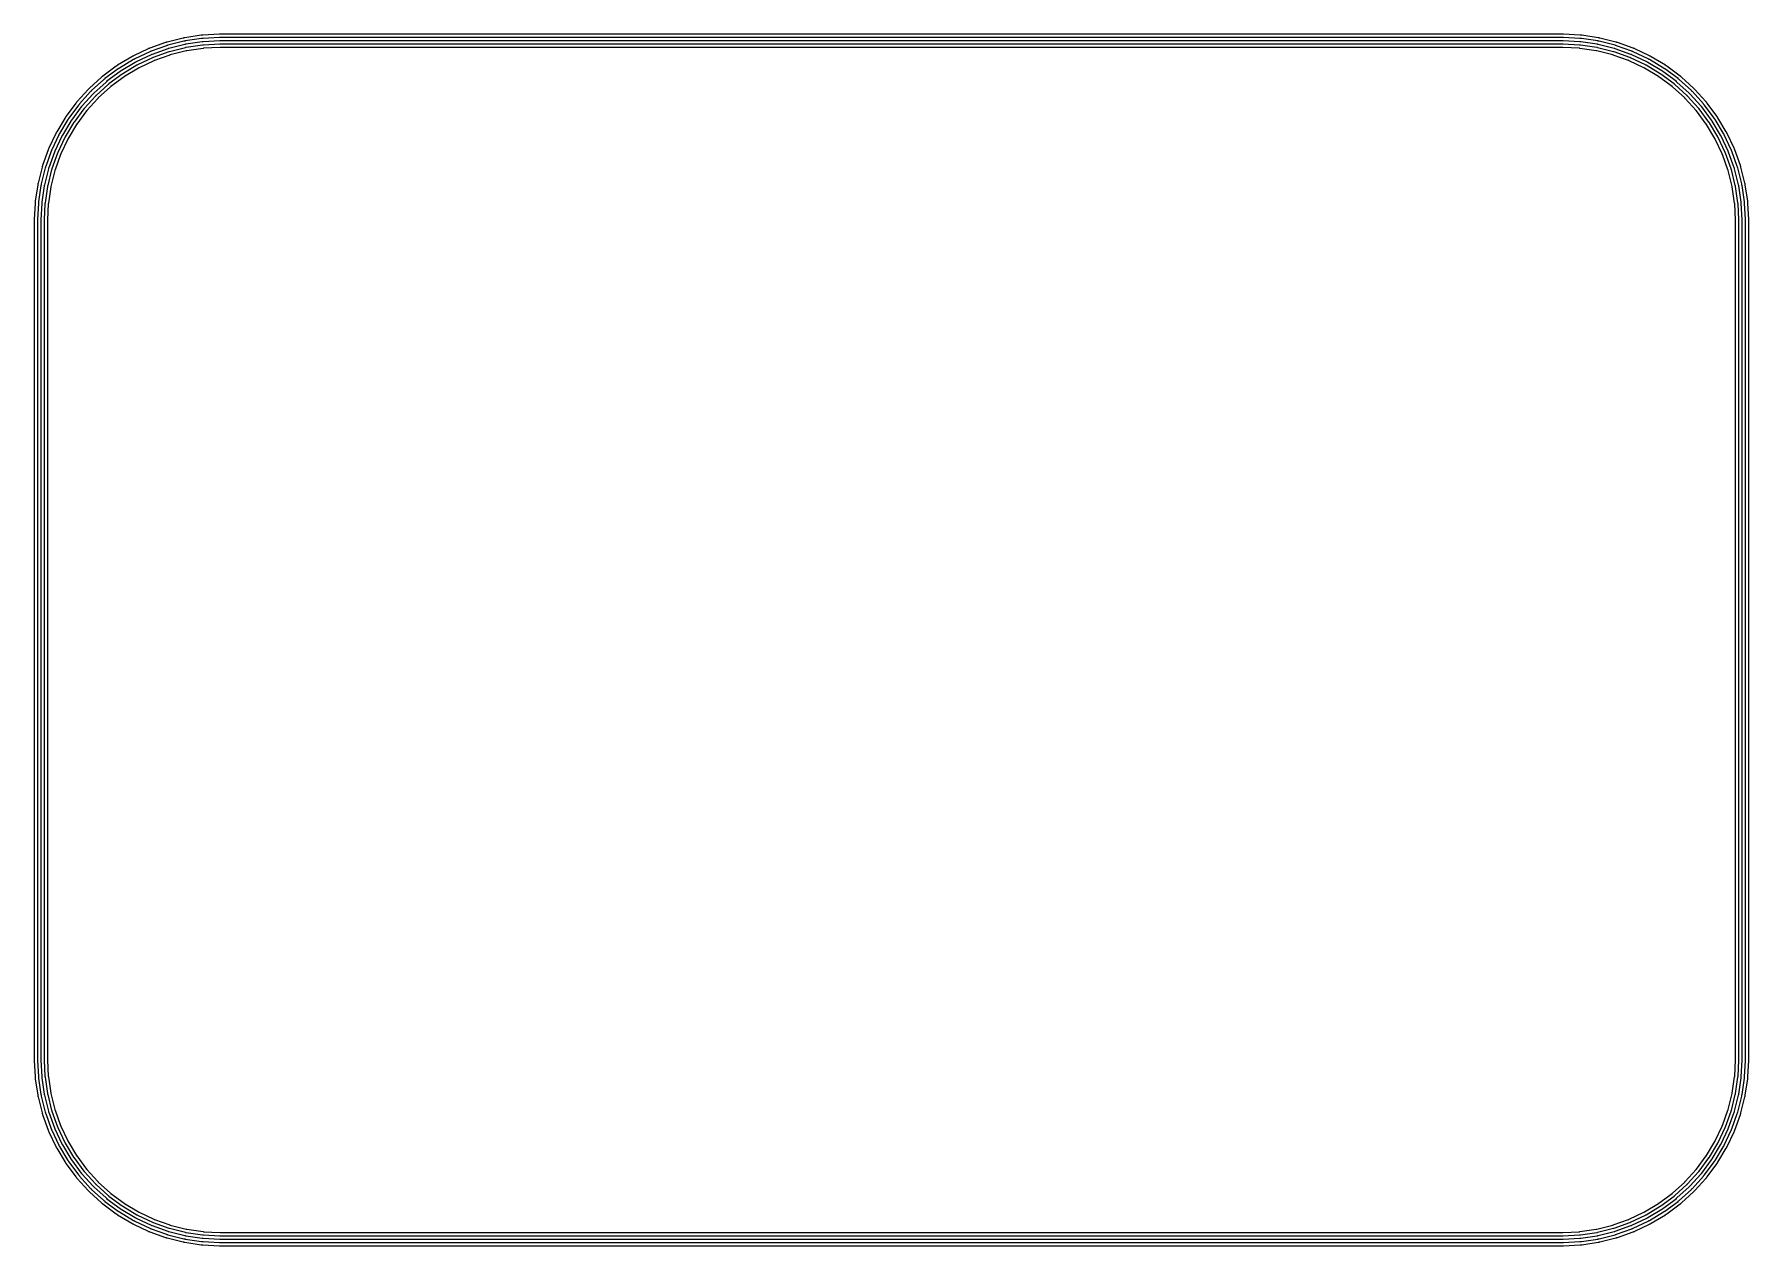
# Model space of a CAD drawing. Header units: metres. Extents: x -13 to 13, y -9 to 9.3.
import ezdxf

# ---------------------------------------------------------------- set-up
doc = ezdxf.new("R2010")
doc.units = ezdxf.units.M

msp = doc.modelspace()

# ---------------------------------------------------------------- linework, layer by layer
for points in [[(-13, -6.192), (-13, -6.192), (-13, -6.198), (-12.987, -6.447), (-12.987, -6.454), (-12.987, -6.46), (-12.986, -6.462), (-12.986, -6.468), (-12.985, -6.474), (-12.948, -6.721), (-12.947, -6.727), (-12.946, -6.733), (-12.946, -6.735), (-12.944, -6.741), (-12.943, -6.747), (-12.882, -6.989), (-12.881, -6.995), (-12.879, -7.001), (-12.878, -7.003), (-12.877, -7.009), (-12.875, -7.015), (-12.791, -7.25), (-12.788, -7.255), (-12.786, -7.261), (-12.785, -7.263), (-12.783, -7.269), (-12.78, -7.275), (-12.674, -7.5), (-12.671, -7.505), (-12.668, -7.511), (-12.667, -7.513), (-12.664, -7.518), (-12.661, -7.524), (-12.533, -7.738), (-12.53, -7.743), (-12.526, -7.748), (-12.525, -7.75), (-12.521, -7.755), (-12.518, -7.76), (-12.369, -7.96), (-12.366, -7.965), (-12.362, -7.97), (-12.36, -7.972), (-12.356, -7.976), (-12.352, -7.981), (-12.185, -8.166), (-12.181, -8.17), (-12.176, -8.175), (-12.175, -8.176), (-12.17, -8.181), (-12.166, -8.185), (-11.981, -8.352), (-11.976, -8.356), (-11.972, -8.36), (-11.97, -8.362), (-11.965, -8.366), (-11.96, -8.369), (-11.76, -8.518), (-11.755, -8.521), (-11.75, -8.525), (-11.748, -8.526), (-11.743, -8.53), (-11.738, -8.533), (-11.524, -8.661), (-11.518, -8.664), (-11.513, -8.667), (-11.511, -8.668), (-11.505, -8.671), (-11.5, -8.674), (-11.275, -8.78), (-11.269, -8.783), (-11.263, -8.785), (-11.261, -8.786), (-11.255, -8.788), (-11.25, -8.791), (-11.015, -8.875), (-11.009, -8.877), (-11.003, -8.878), (-11.001, -8.879), (-10.995, -8.881), (-10.989, -8.882), (-10.747, -8.943), (-10.741, -8.944), (-10.735, -8.946), (-10.733, -8.946), (-10.727, -8.947), (-10.721, -8.948), (-10.474, -8.985), (-10.468, -8.986), (-10.462, -8.986), (-10.46, -8.987), (-10.454, -8.987), (-10.447, -8.987), (-10.198, -9), (-10.192, -9), (-10.191, -9), (-10.185, -9), (10.135, -9), (10.141, -9), (10.142, -9), (10.149, -9), (10.397, -8.987), (10.404, -8.987), (10.41, -8.987), (10.412, -8.986), (10.418, -8.986), (10.424, -8.985), (10.671, -8.948), (10.677, -8.947), (10.683, -8.946), (10.685, -8.946), (10.691, -8.944), (10.697, -8.943), (10.939, -8.882), (10.945, -8.881), (10.951, -8.879), (10.953, -8.878), (10.959, -8.877), (10.965, -8.875), (11.2, -8.791), (11.205, -8.788), (11.211, -8.786), (11.213, -8.785), (11.219, -8.783), (11.225, -8.78), (11.45, -8.674), (11.455, -8.671), (11.461, -8.668), (11.463, -8.667), (11.468, -8.664), (11.474, -8.661), (11.688, -8.533), (11.693, -8.53), (11.698, -8.526), (11.7, -8.525), (11.705, -8.521), (11.71, -8.518), (11.91, -8.369), (11.915, -8.366), (11.92, -8.362), (11.922, -8.36), (11.926, -8.356), (11.931, -8.352), (12.116, -8.185), (12.12, -8.181), (12.125, -8.176), (12.126, -8.175), (12.131, -8.17), (12.135, -8.166), (12.302, -7.981), (12.306, -7.976), (12.31, -7.972), (12.312, -7.97), (12.316, -7.965), (12.319, -7.96), (12.468, -7.76), (12.471, -7.755), (12.475, -7.75), (12.476, -7.748), (12.48, -7.743), (12.483, -7.738), (12.611, -7.524), (12.614, -7.518), (12.617, -7.513), (12.618, -7.511), (12.621, -7.505), (12.624, -7.5), (12.73, -7.275), (12.733, -7.269), (12.735, -7.263), (12.736, -7.261), (12.738, -7.255), (12.741, -7.25), (12.825, -7.015), (12.827, -7.009), (12.828, -7.003), (12.829, -7.001), (12.831, -6.995), (12.832, -6.989), (12.893, -6.747), (12.894, -6.741), (12.896, -6.735), (12.896, -6.733), (12.897, -6.727), (12.898, -6.721), (12.935, -6.474), (12.936, -6.468), (12.936, -6.462), (12.937, -6.46), (12.937, -6.454), (12.937, -6.447), (12.95, -6.198), (12.95, -6.192), (12.95, -6.191), (12.95, -6.185), (12.95, 6.515), (12.95, 6.521), (12.95, 6.522), (12.95, 6.529), (12.937, 6.777), (12.937, 6.784), (12.937, 6.79), (12.936, 6.792), (12.936, 6.798), (12.935, 6.804), (12.898, 7.051), (12.897, 7.057), (12.896, 7.063), (12.896, 7.065), (12.894, 7.071), (12.893, 7.077), (12.832, 7.319), (12.831, 7.325), (12.829, 7.331), (12.828, 7.333), (12.827, 7.339), (12.825, 7.345), (12.741, 7.58), (12.738, 7.585), (12.736, 7.591), (12.735, 7.593), (12.733, 7.599), (12.73, 7.605), (12.624, 7.83), (12.621, 7.835), (12.618, 7.841), (12.617, 7.843), (12.614, 7.848), (12.611, 7.854), (12.483, 8.068), (12.48, 8.073), (12.476, 8.078), (12.475, 8.08), (12.471, 8.085), (12.468, 8.09), (12.319, 8.29), (12.316, 8.295), (12.312, 8.3), (12.31, 8.302), (12.306, 8.306), (12.302, 8.311), (12.135, 8.496), (12.131, 8.5), (12.126, 8.505), (12.125, 8.506), (12.12, 8.511), (12.116, 8.515), (11.931, 8.682), (11.926, 8.686), (11.922, 8.69), (11.92, 8.692), (11.915, 8.696), (11.91, 8.699), (11.71, 8.848), (11.705, 8.851), (11.7, 8.855), (11.698, 8.856), (11.693, 8.86), (11.688, 8.863), (11.474, 8.991), (11.468, 8.994), (11.463, 8.997), (11.461, 8.998), (11.455, 9.001), (11.45, 9.004), (11.225, 9.11), (11.219, 9.113), (11.213, 9.115), (11.211, 9.116), (11.205, 9.118), (11.2, 9.121), (10.965, 9.205), (10.959, 9.207), (10.953, 9.208), (10.951, 9.209), (10.945, 9.211), (10.939, 9.212), (10.697, 9.273), (10.691, 9.274), (10.685, 9.276), (10.683, 9.276), (10.677, 9.277), (10.671, 9.278), (10.424, 9.315), (10.418, 9.316), (10.412, 9.316), (10.41, 9.317), (10.404, 9.317), (10.397, 9.317), (10.149, 9.33), (10.142, 9.33), (10.141, 9.33), (10.135, 9.33), (-10.185, 9.33), (-10.191, 9.33), (-10.192, 9.33), (-10.198, 9.33), (-10.447, 9.317), (-10.454, 9.317), (-10.46, 9.317), (-10.462, 9.316), (-10.468, 9.316), (-10.474, 9.315), (-10.721, 9.278), (-10.727, 9.277), (-10.733, 9.276), (-10.735, 9.276), (-10.741, 9.274), (-10.747, 9.273), (-10.989, 9.212), (-10.995, 9.211), (-11.001, 9.209), (-11.003, 9.208), (-11.009, 9.207), (-11.015, 9.205), (-11.25, 9.121), (-11.255, 9.118), (-11.261, 9.116), (-11.263, 9.115), (-11.269, 9.113), (-11.275, 9.11), (-11.5, 9.004), (-11.505, 9.001), (-11.511, 8.998), (-11.513, 8.997), (-11.518, 8.994), (-11.524, 8.991), (-11.738, 8.863), (-11.743, 8.86), (-11.748, 8.856), (-11.75, 8.855), (-11.755, 8.851), (-11.76, 8.848), (-11.96, 8.699), (-11.965, 8.696), (-11.97, 8.692), (-11.972, 8.69), (-11.976, 8.686), (-11.981, 8.682), (-12.166, 8.515), (-12.17, 8.511), (-12.175, 8.506), (-12.176, 8.505), (-12.181, 8.5), (-12.185, 8.496), (-12.352, 8.311), (-12.356, 8.306), (-12.36, 8.302), (-12.362, 8.3), (-12.366, 8.295), (-12.369, 8.29), (-12.518, 8.09), (-12.521, 8.085), (-12.525, 8.08), (-12.526, 8.078), (-12.53, 8.073), (-12.533, 8.068), (-12.661, 7.854), (-12.664, 7.848), (-12.667, 7.843), (-12.668, 7.841), (-12.671, 7.835), (-12.674, 7.83), (-12.78, 7.605), (-12.783, 7.599), (-12.785, 7.593), (-12.786, 7.591), (-12.788, 7.585), (-12.791, 7.58), (-12.875, 7.345), (-12.877, 7.339), (-12.878, 7.333), (-12.879, 7.331), (-12.881, 7.325), (-12.882, 7.319), (-12.943, 7.077), (-12.944, 7.071), (-12.946, 7.065), (-12.946, 7.063), (-12.947, 7.057), (-12.948, 7.051), (-12.985, 6.804), (-12.986, 6.798), (-12.986, 6.792), (-12.987, 6.79), (-12.987, 6.784), (-12.987, 6.777), (-13, 6.529), (-13, 6.522), (-13, 6.521), (-13, 6.515), (-13, -6.185), (-13, -6.191), (-13, -6.192)], [(-12.95, -6.191), (-12.95, -6.191), (-12.95, -6.196), (-12.937, -6.445), (-12.937, -6.45), (-12.937, -6.455), (-12.937, -6.457), (-12.936, -6.462), (-12.935, -6.467), (-12.899, -6.714), (-12.898, -6.718), (-12.897, -6.723), (-12.897, -6.726), (-12.896, -6.73), (-12.894, -6.735), (-12.834, -6.977), (-12.833, -6.982), (-12.831, -6.986), (-12.831, -6.989), (-12.829, -6.993), (-12.827, -6.998), (-12.744, -7.233), (-12.742, -7.237), (-12.74, -7.242), (-12.739, -7.244), (-12.737, -7.249), (-12.735, -7.253), (-12.628, -7.479), (-12.626, -7.483), (-12.624, -7.487), (-12.623, -7.489), (-12.621, -7.494), (-12.618, -7.498), (-12.49, -7.712), (-12.487, -7.716), (-12.485, -7.72), (-12.483, -7.722), (-12.481, -7.726), (-12.478, -7.73), (-12.329, -7.93), (-12.326, -7.934), (-12.323, -7.938), (-12.322, -7.94), (-12.318, -7.944), (-12.315, -7.947), (-12.148, -8.132), (-12.144, -8.136), (-12.141, -8.139), (-12.139, -8.141), (-12.136, -8.144), (-12.132, -8.148), (-11.947, -8.315), (-11.944, -8.318), (-11.94, -8.322), (-11.938, -8.323), (-11.934, -8.326), (-11.93, -8.329), (-11.73, -8.478), (-11.726, -8.481), (-11.722, -8.483), (-11.72, -8.485), (-11.716, -8.487), (-11.712, -8.49), (-11.498, -8.618), (-11.494, -8.621), (-11.489, -8.623), (-11.487, -8.624), (-11.483, -8.626), (-11.479, -8.628), (-11.253, -8.735), (-11.249, -8.737), (-11.244, -8.739), (-11.242, -8.74), (-11.237, -8.742), (-11.233, -8.744), (-10.998, -8.827), (-10.993, -8.829), (-10.989, -8.831), (-10.986, -8.831), (-10.982, -8.833), (-10.977, -8.834), (-10.735, -8.894), (-10.73, -8.896), (-10.726, -8.897), (-10.723, -8.897), (-10.718, -8.898), (-10.714, -8.899), (-10.467, -8.935), (-10.462, -8.936), (-10.457, -8.937), (-10.455, -8.937), (-10.45, -8.937), (-10.445, -8.937), (-10.196, -8.95), (-10.191, -8.95), (-10.19, -8.95), (-10.185, -8.95), (10.135, -8.95), (10.14, -8.95), (10.141, -8.95), (10.146, -8.95), (10.395, -8.937), (10.4, -8.937), (10.405, -8.937), (10.407, -8.937), (10.412, -8.936), (10.417, -8.935), (10.664, -8.899), (10.668, -8.898), (10.673, -8.897), (10.676, -8.897), (10.68, -8.896), (10.685, -8.894), (10.927, -8.834), (10.932, -8.833), (10.936, -8.831), (10.939, -8.831), (10.943, -8.829), (10.948, -8.827), (11.183, -8.744), (11.187, -8.742), (11.192, -8.74), (11.194, -8.739), (11.199, -8.737), (11.203, -8.735), (11.429, -8.628), (11.433, -8.626), (11.437, -8.624), (11.439, -8.623), (11.444, -8.621), (11.448, -8.618), (11.662, -8.49), (11.666, -8.487), (11.67, -8.485), (11.672, -8.483), (11.676, -8.481), (11.68, -8.478), (11.88, -8.329), (11.884, -8.326), (11.888, -8.323), (11.89, -8.322), (11.894, -8.318), (11.897, -8.315), (12.082, -8.148), (12.086, -8.144), (12.089, -8.141), (12.091, -8.139), (12.094, -8.136), (12.098, -8.132), (12.265, -7.947), (12.268, -7.944), (12.272, -7.94), (12.273, -7.938), (12.276, -7.934), (12.279, -7.93), (12.428, -7.73), (12.431, -7.726), (12.433, -7.722), (12.435, -7.72), (12.437, -7.716), (12.44, -7.712), (12.568, -7.498), (12.571, -7.494), (12.573, -7.489), (12.574, -7.487), (12.576, -7.483), (12.579, -7.479), (12.685, -7.253), (12.687, -7.249), (12.689, -7.244), (12.69, -7.242), (12.692, -7.237), (12.694, -7.233), (12.777, -6.998), (12.779, -6.993), (12.781, -6.989), (12.781, -6.986), (12.783, -6.982), (12.784, -6.977), (12.844, -6.735), (12.846, -6.73), (12.847, -6.726), (12.847, -6.723), (12.848, -6.718), (12.849, -6.714), (12.885, -6.467), (12.886, -6.462), (12.887, -6.457), (12.887, -6.455), (12.887, -6.45), (12.888, -6.445), (12.9, -6.196), (12.9, -6.191), (12.9, -6.19), (12.9, -6.185), (12.9, 6.515), (12.9, 6.52), (12.9, 6.521), (12.9, 6.526), (12.888, 6.775), (12.887, 6.78), (12.887, 6.785), (12.887, 6.787), (12.886, 6.792), (12.885, 6.797), (12.849, 7.044), (12.848, 7.048), (12.847, 7.053), (12.847, 7.056), (12.846, 7.06), (12.844, 7.065), (12.784, 7.307), (12.783, 7.312), (12.781, 7.316), (12.781, 7.319), (12.779, 7.323), (12.777, 7.328), (12.694, 7.563), (12.692, 7.567), (12.69, 7.572), (12.689, 7.574), (12.687, 7.579), (12.685, 7.583), (12.579, 7.809), (12.576, 7.813), (12.574, 7.817), (12.573, 7.819), (12.571, 7.824), (12.568, 7.828), (12.44, 8.042), (12.437, 8.046), (12.435, 8.05), (12.433, 8.052), (12.431, 8.056), (12.428, 8.06), (12.279, 8.26), (12.276, 8.264), (12.273, 8.268), (12.272, 8.27), (12.268, 8.274), (12.265, 8.277), (12.098, 8.462), (12.094, 8.466), (12.091, 8.469), (12.089, 8.471), (12.086, 8.474), (12.082, 8.478), (11.897, 8.645), (11.894, 8.648), (11.89, 8.652), (11.888, 8.653), (11.884, 8.656), (11.88, 8.659), (11.68, 8.808), (11.676, 8.811), (11.672, 8.813), (11.67, 8.815), (11.666, 8.817), (11.662, 8.82), (11.448, 8.948), (11.444, 8.951), (11.439, 8.953), (11.437, 8.954), (11.433, 8.956), (11.429, 8.959), (11.203, 9.065), (11.199, 9.067), (11.194, 9.069), (11.192, 9.07), (11.187, 9.072), (11.183, 9.074), (10.948, 9.157), (10.943, 9.159), (10.939, 9.161), (10.936, 9.161), (10.932, 9.163), (10.927, 9.164), (10.685, 9.224), (10.68, 9.226), (10.676, 9.227), (10.673, 9.227), (10.668, 9.228), (10.664, 9.229), (10.417, 9.265), (10.412, 9.266), (10.407, 9.267), (10.405, 9.267), (10.4, 9.267), (10.395, 9.268), (10.146, 9.28), (10.141, 9.28), (10.14, 9.28), (10.135, 9.28), (-10.185, 9.28), (-10.19, 9.28), (-10.191, 9.28), (-10.196, 9.28), (-10.445, 9.268), (-10.45, 9.267), (-10.455, 9.267), (-10.457, 9.267), (-10.462, 9.266), (-10.467, 9.265), (-10.714, 9.229), (-10.718, 9.228), (-10.723, 9.227), (-10.726, 9.227), (-10.73, 9.226), (-10.735, 9.224), (-10.977, 9.164), (-10.982, 9.163), (-10.986, 9.161), (-10.989, 9.161), (-10.993, 9.159), (-10.998, 9.157), (-11.233, 9.074), (-11.237, 9.072), (-11.242, 9.07), (-11.244, 9.069), (-11.249, 9.067), (-11.253, 9.065), (-11.479, 8.959), (-11.483, 8.956), (-11.487, 8.954), (-11.489, 8.953), (-11.494, 8.951), (-11.498, 8.948), (-11.712, 8.82), (-11.716, 8.817), (-11.72, 8.815), (-11.722, 8.813), (-11.726, 8.811), (-11.73, 8.808), (-11.93, 8.659), (-11.934, 8.656), (-11.938, 8.653), (-11.94, 8.652), (-11.944, 8.648), (-11.947, 8.645), (-12.132, 8.478), (-12.136, 8.474), (-12.139, 8.471), (-12.141, 8.469), (-12.144, 8.466), (-12.148, 8.462), (-12.315, 8.277), (-12.318, 8.274), (-12.322, 8.27), (-12.323, 8.268), (-12.326, 8.264), (-12.329, 8.26), (-12.478, 8.06), (-12.481, 8.056), (-12.483, 8.052), (-12.485, 8.05), (-12.487, 8.046), (-12.49, 8.042), (-12.618, 7.828), (-12.621, 7.824), (-12.623, 7.819), (-12.624, 7.817), (-12.626, 7.813), (-12.628, 7.809), (-12.735, 7.583), (-12.737, 7.579), (-12.739, 7.574), (-12.74, 7.572), (-12.742, 7.567), (-12.744, 7.563), (-12.827, 7.328), (-12.829, 7.323), (-12.831, 7.319), (-12.831, 7.316), (-12.833, 7.312), (-12.834, 7.307), (-12.894, 7.065), (-12.896, 7.06), (-12.897, 7.056), (-12.897, 7.053), (-12.898, 7.048), (-12.899, 7.044), (-12.935, 6.797), (-12.936, 6.792), (-12.937, 6.787), (-12.937, 6.785), (-12.937, 6.78), (-12.937, 6.775), (-12.95, 6.526), (-12.95, 6.521), (-12.95, 6.52), (-12.95, 6.515), (-12.95, -6.185), (-12.95, -6.19), (-12.95, -6.191)], [(-12.9, -6.189), (-12.9, -6.19), (-12.9, -6.194), (-12.888, -6.443), (-12.887, -6.446), (-12.887, -6.45), (-12.887, -6.452), (-12.886, -6.456), (-12.886, -6.46), (-12.849, -6.706), (-12.849, -6.71), (-12.848, -6.713), (-12.848, -6.716), (-12.847, -6.719), (-12.846, -6.723), (-12.785, -6.965), (-12.784, -6.968), (-12.783, -6.972), (-12.783, -6.974), (-12.782, -6.978), (-12.78, -6.981), (-12.696, -7.216), (-12.695, -7.219), (-12.694, -7.223), (-12.693, -7.225), (-12.691, -7.228), (-12.69, -7.232), (-12.583, -7.457), (-12.582, -7.46), (-12.58, -7.464), (-12.579, -7.466), (-12.577, -7.469), (-12.575, -7.472), (-12.447, -7.686), (-12.445, -7.689), (-12.443, -7.692), (-12.442, -7.694), (-12.44, -7.697), (-12.437, -7.7), (-12.289, -7.901), (-12.287, -7.904), (-12.284, -7.906), (-12.283, -7.908), (-12.281, -7.911), (-12.278, -7.914), (-12.111, -8.099), (-12.108, -8.101), (-12.106, -8.104), (-12.104, -8.106), (-12.101, -8.108), (-12.099, -8.111), (-11.914, -8.278), (-11.911, -8.281), (-11.908, -8.283), (-11.906, -8.284), (-11.904, -8.287), (-11.901, -8.289), (-11.7, -8.437), (-11.697, -8.44), (-11.694, -8.442), (-11.692, -8.443), (-11.689, -8.445), (-11.686, -8.447), (-11.472, -8.575), (-11.469, -8.577), (-11.466, -8.579), (-11.464, -8.58), (-11.46, -8.582), (-11.457, -8.583), (-11.232, -8.69), (-11.228, -8.691), (-11.225, -8.693), (-11.223, -8.694), (-11.219, -8.695), (-11.216, -8.696), (-10.981, -8.78), (-10.978, -8.782), (-10.974, -8.783), (-10.972, -8.783), (-10.968, -8.784), (-10.965, -8.785), (-10.723, -8.846), (-10.719, -8.847), (-10.716, -8.848), (-10.713, -8.848), (-10.71, -8.849), (-10.706, -8.849), (-10.46, -8.886), (-10.456, -8.886), (-10.452, -8.887), (-10.45, -8.887), (-10.446, -8.887), (-10.443, -8.888), (-10.194, -8.9), (-10.19, -8.9), (-10.189, -8.9), (-10.185, -8.9), (10.135, -8.9), (10.139, -8.9), (10.14, -8.9), (10.144, -8.9), (10.393, -8.888), (10.396, -8.887), (10.4, -8.887), (10.402, -8.887), (10.406, -8.886), (10.41, -8.886), (10.656, -8.849), (10.66, -8.849), (10.663, -8.848), (10.666, -8.848), (10.669, -8.847), (10.673, -8.846), (10.915, -8.785), (10.918, -8.784), (10.922, -8.783), (10.924, -8.783), (10.928, -8.782), (10.931, -8.78), (11.166, -8.696), (11.169, -8.695), (11.173, -8.694), (11.175, -8.693), (11.179, -8.691), (11.182, -8.69), (11.407, -8.583), (11.41, -8.582), (11.414, -8.58), (11.416, -8.579), (11.419, -8.577), (11.422, -8.575), (11.636, -8.447), (11.639, -8.445), (11.642, -8.443), (11.644, -8.442), (11.647, -8.44), (11.65, -8.437), (11.851, -8.289), (11.854, -8.287), (11.856, -8.284), (11.858, -8.283), (11.861, -8.281), (11.864, -8.278), (12.049, -8.111), (12.051, -8.108), (12.054, -8.106), (12.056, -8.104), (12.058, -8.101), (12.061, -8.099), (12.228, -7.914), (12.231, -7.911), (12.233, -7.908), (12.235, -7.906), (12.237, -7.904), (12.239, -7.901), (12.388, -7.7), (12.39, -7.697), (12.392, -7.694), (12.393, -7.692), (12.395, -7.689), (12.397, -7.686), (12.525, -7.472), (12.527, -7.469), (12.529, -7.466), (12.53, -7.464), (12.532, -7.46), (12.533, -7.457), (12.64, -7.232), (12.641, -7.228), (12.643, -7.225), (12.644, -7.223), (12.645, -7.219), (12.646, -7.216), (12.73, -6.981), (12.732, -6.978), (12.733, -6.974), (12.733, -6.972), (12.734, -6.968), (12.735, -6.965), (12.796, -6.723), (12.797, -6.719), (12.798, -6.716), (12.798, -6.713), (12.799, -6.71), (12.799, -6.706), (12.836, -6.46), (12.836, -6.456), (12.837, -6.452), (12.837, -6.45), (12.837, -6.446), (12.838, -6.443), (12.85, -6.194), (12.85, -6.19), (12.85, -6.189), (12.85, -6.185), (12.85, 6.515), (12.85, 6.519), (12.85, 6.52), (12.85, 6.524), (12.838, 6.773), (12.837, 6.776), (12.837, 6.78), (12.837, 6.782), (12.836, 6.786), (12.836, 6.79), (12.799, 7.036), (12.799, 7.04), (12.798, 7.043), (12.798, 7.046), (12.797, 7.049), (12.796, 7.053), (12.735, 7.295), (12.734, 7.298), (12.733, 7.302), (12.733, 7.304), (12.732, 7.308), (12.73, 7.311), (12.646, 7.546), (12.645, 7.549), (12.644, 7.553), (12.643, 7.555), (12.641, 7.559), (12.64, 7.562), (12.533, 7.787), (12.532, 7.79), (12.53, 7.794), (12.529, 7.796), (12.527, 7.799), (12.525, 7.802), (12.397, 8.016), (12.395, 8.019), (12.393, 8.022), (12.392, 8.024), (12.39, 8.027), (12.388, 8.03), (12.239, 8.231), (12.237, 8.234), (12.235, 8.236), (12.233, 8.238), (12.231, 8.241), (12.228, 8.244), (12.061, 8.429), (12.058, 8.431), (12.056, 8.434), (12.054, 8.436), (12.051, 8.438), (12.049, 8.441), (11.864, 8.608), (11.861, 8.611), (11.858, 8.613), (11.856, 8.615), (11.854, 8.617), (11.851, 8.619), (11.65, 8.768), (11.647, 8.77), (11.644, 8.772), (11.642, 8.773), (11.639, 8.775), (11.636, 8.777), (11.422, 8.905), (11.419, 8.907), (11.416, 8.909), (11.414, 8.91), (11.41, 8.912), (11.407, 8.913), (11.182, 9.02), (11.179, 9.021), (11.175, 9.023), (11.173, 9.024), (11.169, 9.025), (11.166, 9.026), (10.931, 9.11), (10.928, 9.112), (10.924, 9.113), (10.922, 9.113), (10.918, 9.114), (10.915, 9.115), (10.673, 9.176), (10.669, 9.177), (10.666, 9.178), (10.663, 9.178), (10.66, 9.179), (10.656, 9.179), (10.41, 9.216), (10.406, 9.216), (10.402, 9.217), (10.4, 9.217), (10.396, 9.217), (10.393, 9.218), (10.144, 9.23), (10.14, 9.23), (10.139, 9.23), (10.135, 9.23), (-10.185, 9.23), (-10.189, 9.23), (-10.19, 9.23), (-10.194, 9.23), (-10.443, 9.218), (-10.446, 9.217), (-10.45, 9.217), (-10.452, 9.217), (-10.456, 9.216), (-10.46, 9.216), (-10.706, 9.179), (-10.71, 9.179), (-10.713, 9.178), (-10.716, 9.178), (-10.719, 9.177), (-10.723, 9.176), (-10.965, 9.115), (-10.968, 9.114), (-10.972, 9.113), (-10.974, 9.113), (-10.978, 9.112), (-10.981, 9.11), (-11.216, 9.026), (-11.219, 9.025), (-11.223, 9.024), (-11.225, 9.023), (-11.228, 9.021), (-11.232, 9.02), (-11.457, 8.913), (-11.46, 8.912), (-11.464, 8.91), (-11.466, 8.909), (-11.469, 8.907), (-11.472, 8.905), (-11.686, 8.777), (-11.689, 8.775), (-11.692, 8.773), (-11.694, 8.772), (-11.697, 8.77), (-11.7, 8.768), (-11.901, 8.619), (-11.904, 8.617), (-11.906, 8.615), (-11.908, 8.613), (-11.911, 8.611), (-11.914, 8.608), (-12.099, 8.441), (-12.101, 8.438), (-12.104, 8.436), (-12.106, 8.434), (-12.108, 8.431), (-12.111, 8.429), (-12.278, 8.244), (-12.281, 8.241), (-12.283, 8.238), (-12.284, 8.236), (-12.287, 8.234), (-12.289, 8.231), (-12.437, 8.03), (-12.44, 8.027), (-12.442, 8.024), (-12.443, 8.022), (-12.445, 8.019), (-12.447, 8.016), (-12.575, 7.802), (-12.577, 7.799), (-12.579, 7.796), (-12.58, 7.794), (-12.582, 7.79), (-12.583, 7.787), (-12.69, 7.562), (-12.691, 7.559), (-12.693, 7.555), (-12.694, 7.553), (-12.695, 7.549), (-12.696, 7.546), (-12.78, 7.311), (-12.782, 7.308), (-12.783, 7.304), (-12.783, 7.302), (-12.784, 7.298), (-12.785, 7.295), (-12.846, 7.053), (-12.847, 7.049), (-12.848, 7.046), (-12.848, 7.043), (-12.849, 7.04), (-12.849, 7.036), (-12.886, 6.79), (-12.886, 6.786), (-12.887, 6.782), (-12.887, 6.78), (-12.887, 6.776), (-12.888, 6.773), (-12.9, 6.524), (-12.9, 6.52), (-12.9, 6.519), (-12.9, 6.515), (-12.9, -6.185), (-12.9, -6.189), (-12.9, -6.189)], [(-12.85, -6.188), (-12.85, -6.189), (-12.85, -6.191), (-12.838, -6.44), (-12.837, -6.443), (-12.837, -6.445), (-12.837, -6.447), (-12.837, -6.45), (-12.836, -6.452), (-12.8, -6.699), (-12.799, -6.701), (-12.799, -6.704), (-12.799, -6.706), (-12.798, -6.709), (-12.797, -6.711), (-12.737, -6.953), (-12.736, -6.955), (-12.736, -6.957), (-12.735, -6.96), (-12.734, -6.962), (-12.733, -6.964), (-12.649, -7.199), (-12.648, -7.201), (-12.648, -7.204), (-12.647, -7.206), (-12.646, -7.208), (-12.645, -7.21), (-12.538, -7.436), (-12.537, -7.438), (-12.536, -7.44), (-12.535, -7.442), (-12.534, -7.444), (-12.532, -7.447), (-12.404, -7.66), (-12.403, -7.662), (-12.402, -7.665), (-12.4, -7.667), (-12.399, -7.669), (-12.397, -7.671), (-12.249, -7.871), (-12.247, -7.873), (-12.246, -7.875), (-12.244, -7.877), (-12.243, -7.878), (-12.241, -7.88), (-12.074, -8.065), (-12.072, -8.067), (-12.07, -8.069), (-12.069, -8.07), (-12.067, -8.072), (-12.065, -8.074), (-11.88, -8.241), (-11.878, -8.243), (-11.877, -8.244), (-11.875, -8.246), (-11.873, -8.247), (-11.871, -8.249), (-11.671, -8.397), (-11.669, -8.399), (-11.667, -8.4), (-11.665, -8.402), (-11.662, -8.403), (-11.66, -8.404), (-11.447, -8.532), (-11.444, -8.534), (-11.442, -8.535), (-11.44, -8.536), (-11.438, -8.537), (-11.436, -8.538), (-11.21, -8.645), (-11.208, -8.646), (-11.206, -8.647), (-11.204, -8.648), (-11.201, -8.648), (-11.199, -8.649), (-10.964, -8.733), (-10.962, -8.734), (-10.96, -8.735), (-10.957, -8.736), (-10.955, -8.736), (-10.953, -8.737), (-10.711, -8.797), (-10.709, -8.798), (-10.706, -8.799), (-10.704, -8.799), (-10.701, -8.799), (-10.699, -8.8), (-10.452, -8.836), (-10.45, -8.837), (-10.447, -8.837), (-10.445, -8.837), (-10.443, -8.837), (-10.44, -8.838), (-10.191, -8.85), (-10.189, -8.85), (-10.187, -8.85), (-10.185, -8.85), (10.135, -8.85), (10.137, -8.85), (10.139, -8.85), (10.141, -8.85), (10.39, -8.838), (10.393, -8.837), (10.395, -8.837), (10.397, -8.837), (10.4, -8.837), (10.402, -8.836), (10.649, -8.8), (10.651, -8.799), (10.654, -8.799), (10.656, -8.799), (10.659, -8.798), (10.661, -8.797), (10.903, -8.737), (10.905, -8.736), (10.907, -8.736), (10.91, -8.735), (10.912, -8.734), (10.914, -8.733), (11.149, -8.649), (11.151, -8.648), (11.154, -8.648), (11.156, -8.647), (11.158, -8.646), (11.16, -8.645), (11.386, -8.538), (11.388, -8.537), (11.39, -8.536), (11.392, -8.535), (11.395, -8.534), (11.397, -8.532), (11.61, -8.404), (11.613, -8.403), (11.615, -8.402), (11.617, -8.4), (11.619, -8.399), (11.621, -8.397), (11.821, -8.249), (11.823, -8.247), (11.825, -8.246), (11.827, -8.244), (11.828, -8.243), (11.83, -8.241), (12.015, -8.074), (12.017, -8.072), (12.019, -8.07), (12.02, -8.069), (12.022, -8.067), (12.024, -8.065), (12.191, -7.88), (12.193, -7.878), (12.194, -7.877), (12.196, -7.875), (12.197, -7.873), (12.199, -7.871), (12.347, -7.671), (12.349, -7.669), (12.35, -7.667), (12.352, -7.665), (12.353, -7.662), (12.354, -7.66), (12.482, -7.447), (12.484, -7.444), (12.485, -7.442), (12.486, -7.44), (12.487, -7.438), (12.488, -7.436), (12.595, -7.21), (12.596, -7.208), (12.597, -7.206), (12.598, -7.204), (12.599, -7.201), (12.599, -7.199), (12.683, -6.964), (12.684, -6.962), (12.685, -6.96), (12.686, -6.957), (12.686, -6.955), (12.687, -6.953), (12.747, -6.711), (12.748, -6.709), (12.749, -6.706), (12.749, -6.704), (12.749, -6.701), (12.75, -6.699), (12.786, -6.452), (12.787, -6.45), (12.787, -6.447), (12.787, -6.445), (12.787, -6.443), (12.788, -6.44), (12.8, -6.191), (12.8, -6.189), (12.8, -6.187), (12.8, -6.185), (12.8, 6.515), (12.8, 6.517), (12.8, 6.519), (12.8, 6.521), (12.788, 6.77), (12.787, 6.773), (12.787, 6.775), (12.787, 6.777), (12.787, 6.78), (12.786, 6.782), (12.75, 7.029), (12.749, 7.031), (12.749, 7.034), (12.749, 7.036), (12.748, 7.039), (12.747, 7.041), (12.687, 7.283), (12.686, 7.285), (12.686, 7.287), (12.685, 7.29), (12.684, 7.292), (12.683, 7.294), (12.599, 7.529), (12.599, 7.531), (12.598, 7.534), (12.597, 7.536), (12.596, 7.538), (12.595, 7.54), (12.488, 7.766), (12.487, 7.768), (12.486, 7.77), (12.485, 7.772), (12.484, 7.775), (12.482, 7.777), (12.354, 7.99), (12.353, 7.993), (12.352, 7.995), (12.35, 7.997), (12.349, 7.999), (12.347, 8.001), (12.199, 8.201), (12.197, 8.203), (12.196, 8.205), (12.194, 8.207), (12.193, 8.208), (12.191, 8.21), (12.024, 8.395), (12.022, 8.397), (12.02, 8.399), (12.019, 8.4), (12.017, 8.402), (12.015, 8.404), (11.83, 8.571), (11.828, 8.573), (11.827, 8.574), (11.825, 8.576), (11.823, 8.577), (11.821, 8.579), (11.621, 8.727), (11.619, 8.729), (11.617, 8.73), (11.615, 8.732), (11.613, 8.733), (11.61, 8.734), (11.397, 8.862), (11.395, 8.864), (11.392, 8.865), (11.39, 8.866), (11.388, 8.867), (11.386, 8.868), (11.16, 8.975), (11.158, 8.976), (11.156, 8.977), (11.154, 8.978), (11.151, 8.979), (11.149, 8.979), (10.914, 9.063), (10.912, 9.064), (10.91, 9.065), (10.907, 9.066), (10.905, 9.066), (10.903, 9.067), (10.661, 9.127), (10.659, 9.128), (10.656, 9.129), (10.654, 9.129), (10.651, 9.129), (10.649, 9.13), (10.402, 9.166), (10.4, 9.167), (10.397, 9.167), (10.395, 9.167), (10.393, 9.167), (10.39, 9.168), (10.141, 9.18), (10.139, 9.18), (10.137, 9.18), (10.135, 9.18), (-10.185, 9.18), (-10.187, 9.18), (-10.189, 9.18), (-10.191, 9.18), (-10.44, 9.168), (-10.443, 9.167), (-10.445, 9.167), (-10.447, 9.167), (-10.45, 9.167), (-10.452, 9.166), (-10.699, 9.13), (-10.701, 9.129), (-10.704, 9.129), (-10.706, 9.129), (-10.709, 9.128), (-10.711, 9.127), (-10.953, 9.067), (-10.955, 9.066), (-10.957, 9.066), (-10.96, 9.065), (-10.962, 9.064), (-10.964, 9.063), (-11.199, 8.979), (-11.201, 8.979), (-11.204, 8.978), (-11.206, 8.977), (-11.208, 8.976), (-11.21, 8.975), (-11.436, 8.868), (-11.438, 8.867), (-11.44, 8.866), (-11.442, 8.865), (-11.444, 8.864), (-11.447, 8.862), (-11.66, 8.734), (-11.662, 8.733), (-11.665, 8.732), (-11.667, 8.73), (-11.669, 8.729), (-11.671, 8.727), (-11.871, 8.579), (-11.873, 8.577), (-11.875, 8.576), (-11.877, 8.574), (-11.878, 8.573), (-11.88, 8.571), (-12.065, 8.404), (-12.067, 8.402), (-12.069, 8.4), (-12.07, 8.399), (-12.072, 8.397), (-12.074, 8.395), (-12.241, 8.21), (-12.243, 8.208), (-12.244, 8.207), (-12.246, 8.205), (-12.247, 8.203), (-12.249, 8.201), (-12.397, 8.001), (-12.399, 7.999), (-12.4, 7.997), (-12.402, 7.995), (-12.403, 7.993), (-12.404, 7.99), (-12.532, 7.777), (-12.534, 7.775), (-12.535, 7.772), (-12.536, 7.77), (-12.537, 7.768), (-12.538, 7.766), (-12.645, 7.54), (-12.646, 7.538), (-12.647, 7.536), (-12.648, 7.534), (-12.648, 7.531), (-12.649, 7.529), (-12.733, 7.294), (-12.734, 7.292), (-12.735, 7.29), (-12.736, 7.287), (-12.736, 7.285), (-12.737, 7.283), (-12.797, 7.041), (-12.798, 7.039), (-12.799, 7.036), (-12.799, 7.034), (-12.799, 7.031), (-12.8, 7.029), (-12.836, 6.782), (-12.837, 6.78), (-12.837, 6.777), (-12.837, 6.775), (-12.837, 6.773), (-12.838, 6.77), (-12.85, 6.521), (-12.85, 6.519), (-12.85, 6.517), (-12.85, 6.515), (-12.85, -6.185), (-12.85, -6.187), (-12.85, -6.188)], [(-12.8, -6.187), (-12.8, -6.187), (-12.8, -6.189), (-12.788, -6.438), (-12.788, -6.439), (-12.787, -6.44), (-12.787, -6.443), (-12.787, -6.444), (-12.787, -6.445), (-12.75, -6.692), (-12.75, -6.693), (-12.75, -6.694), (-12.749, -6.696), (-12.749, -6.698), (-12.749, -6.699), (-12.688, -6.941), (-12.688, -6.942), (-12.688, -6.943), (-12.687, -6.945), (-12.687, -6.946), (-12.686, -6.948), (-12.602, -7.182), (-12.602, -7.183), (-12.601, -7.185), (-12.6, -7.187), (-12.6, -7.188), (-12.599, -7.189), (-12.493, -7.414), (-12.492, -7.416), (-12.492, -7.417), (-12.491, -7.419), (-12.49, -7.42), (-12.489, -7.421), (-12.361, -7.635), (-12.361, -7.636), (-12.36, -7.637), (-12.359, -7.639), (-12.358, -7.64), (-12.357, -7.641), (-12.209, -7.841), (-12.208, -7.842), (-12.207, -7.843), (-12.206, -7.845), (-12.205, -7.846), (-12.204, -7.847), (-12.037, -8.031), (-12.036, -8.032), (-12.035, -8.033), (-12.033, -8.035), (-12.032, -8.036), (-12.031, -8.037), (-11.847, -8.204), (-11.846, -8.205), (-11.845, -8.206), (-11.843, -8.207), (-11.842, -8.208), (-11.841, -8.209), (-11.641, -8.357), (-11.64, -8.358), (-11.639, -8.359), (-11.637, -8.36), (-11.636, -8.361), (-11.635, -8.361), (-11.421, -8.489), (-11.42, -8.49), (-11.419, -8.491), (-11.417, -8.492), (-11.416, -8.492), (-11.414, -8.493), (-11.189, -8.599), (-11.188, -8.6), (-11.187, -8.6), (-11.185, -8.601), (-11.183, -8.602), (-11.182, -8.602), (-10.948, -8.686), (-10.946, -8.687), (-10.945, -8.687), (-10.943, -8.688), (-10.942, -8.688), (-10.941, -8.688), (-10.699, -8.749), (-10.698, -8.749), (-10.696, -8.749), (-10.694, -8.75), (-10.693, -8.75), (-10.692, -8.75), (-10.445, -8.787), (-10.444, -8.787), (-10.443, -8.787), (-10.44, -8.787), (-10.439, -8.788), (-10.438, -8.788), (-10.189, -8.8), (-10.187, -8.8), (-10.187, -8.8), (-10.186, -8.8), (-10.185, -8.8), (10.135, -8.8), (10.136, -8.8), (10.137, -8.8), (10.137, -8.8), (10.139, -8.8), (10.388, -8.788), (10.389, -8.788), (10.39, -8.787), (10.393, -8.787), (10.394, -8.787), (10.395, -8.787), (10.642, -8.75), (10.643, -8.75), (10.644, -8.75), (10.646, -8.749), (10.648, -8.749), (10.649, -8.749), (10.891, -8.688), (10.892, -8.688), (10.893, -8.688), (10.895, -8.687), (10.896, -8.687), (10.898, -8.686), (11.132, -8.602), (11.133, -8.602), (11.135, -8.601), (11.137, -8.6), (11.138, -8.6), (11.139, -8.599), (11.364, -8.493), (11.366, -8.492), (11.367, -8.492), (11.369, -8.491), (11.37, -8.49), (11.371, -8.489), (11.585, -8.361), (11.586, -8.361), (11.587, -8.36), (11.589, -8.359), (11.59, -8.358), (11.591, -8.357), (11.791, -8.209), (11.792, -8.208), (11.793, -8.207), (11.795, -8.206), (11.796, -8.205), (11.797, -8.204), (11.981, -8.037), (11.982, -8.036), (11.983, -8.035), (11.985, -8.033), (11.986, -8.032), (11.987, -8.031), (12.154, -7.847), (12.155, -7.846), (12.156, -7.845), (12.157, -7.843), (12.158, -7.842), (12.159, -7.841), (12.307, -7.641), (12.308, -7.64), (12.309, -7.639), (12.31, -7.637), (12.311, -7.636), (12.311, -7.635), (12.439, -7.421), (12.44, -7.42), (12.441, -7.419), (12.442, -7.417), (12.442, -7.416), (12.443, -7.414), (12.549, -7.189), (12.55, -7.188), (12.55, -7.187), (12.551, -7.185), (12.552, -7.183), (12.552, -7.182), (12.636, -6.948), (12.637, -6.946), (12.637, -6.945), (12.638, -6.943), (12.638, -6.942), (12.638, -6.941), (12.699, -6.699), (12.699, -6.698), (12.7, -6.696), (12.7, -6.694), (12.7, -6.693), (12.7, -6.692), (12.737, -6.445), (12.737, -6.444), (12.737, -6.443), (12.738, -6.44), (12.738, -6.439), (12.738, -6.438), (12.75, -6.189), (12.75, -6.187), (12.75, -6.187), (12.75, -6.186), (12.75, -6.185), (12.75, 6.515), (12.75, 6.516), (12.75, 6.517), (12.75, 6.517), (12.75, 6.519), (12.738, 6.768), (12.738, 6.769), (12.738, 6.77), (12.737, 6.773), (12.737, 6.774), (12.737, 6.775), (12.7, 7.022), (12.7, 7.023), (12.7, 7.024), (12.7, 7.026), (12.699, 7.028), (12.699, 7.029), (12.638, 7.271), (12.638, 7.272), (12.638, 7.273), (12.637, 7.275), (12.637, 7.276), (12.636, 7.278), (12.552, 7.512), (12.552, 7.513), (12.551, 7.515), (12.55, 7.517), (12.55, 7.518), (12.549, 7.519), (12.443, 7.744), (12.442, 7.746), (12.442, 7.747), (12.441, 7.749), (12.44, 7.75), (12.439, 7.751), (12.311, 7.965), (12.311, 7.966), (12.31, 7.967), (12.309, 7.969), (12.308, 7.97), (12.307, 7.971), (12.159, 8.171), (12.158, 8.172), (12.157, 8.173), (12.156, 8.175), (12.155, 8.176), (12.154, 8.177), (11.987, 8.361), (11.986, 8.362), (11.985, 8.363), (11.983, 8.365), (11.982, 8.366), (11.981, 8.367), (11.797, 8.534), (11.796, 8.535), (11.795, 8.536), (11.793, 8.537), (11.792, 8.538), (11.791, 8.539), (11.591, 8.687), (11.59, 8.688), (11.589, 8.689), (11.587, 8.69), (11.586, 8.691), (11.585, 8.691), (11.371, 8.819), (11.37, 8.82), (11.369, 8.821), (11.367, 8.822), (11.366, 8.822), (11.364, 8.823), (11.139, 8.929), (11.138, 8.93), (11.137, 8.93), (11.135, 8.931), (11.133, 8.932), (11.132, 8.932), (10.898, 9.016), (10.896, 9.017), (10.895, 9.017), (10.893, 9.018), (10.892, 9.018), (10.891, 9.018), (10.649, 9.079), (10.648, 9.079), (10.646, 9.08), (10.644, 9.08), (10.643, 9.08), (10.642, 9.08), (10.395, 9.117), (10.394, 9.117), (10.393, 9.117), (10.39, 9.118), (10.389, 9.118), (10.388, 9.118), (10.139, 9.13), (10.137, 9.13), (10.137, 9.13), (10.136, 9.13), (10.135, 9.13), (-10.185, 9.13), (-10.186, 9.13), (-10.187, 9.13), (-10.187, 9.13), (-10.189, 9.13), (-10.438, 9.118), (-10.439, 9.118), (-10.44, 9.118), (-10.443, 9.117), (-10.444, 9.117), (-10.445, 9.117), (-10.692, 9.08), (-10.693, 9.08), (-10.694, 9.08), (-10.696, 9.08), (-10.698, 9.079), (-10.699, 9.079), (-10.941, 9.018), (-10.942, 9.018), (-10.943, 9.018), (-10.945, 9.017), (-10.946, 9.017), (-10.948, 9.016), (-11.182, 8.932), (-11.183, 8.932), (-11.185, 8.931), (-11.187, 8.93), (-11.188, 8.93), (-11.189, 8.929), (-11.414, 8.823), (-11.416, 8.822), (-11.417, 8.822), (-11.419, 8.821), (-11.42, 8.82), (-11.421, 8.819), (-11.635, 8.691), (-11.636, 8.691), (-11.637, 8.69), (-11.639, 8.689), (-11.64, 8.688), (-11.641, 8.687), (-11.841, 8.539), (-11.842, 8.538), (-11.843, 8.537), (-11.845, 8.536), (-11.846, 8.535), (-11.847, 8.534), (-12.031, 8.367), (-12.032, 8.366), (-12.033, 8.365), (-12.035, 8.363), (-12.036, 8.362), (-12.037, 8.361), (-12.204, 8.177), (-12.205, 8.176), (-12.206, 8.175), (-12.207, 8.173), (-12.208, 8.172), (-12.209, 8.171), (-12.357, 7.971), (-12.358, 7.97), (-12.359, 7.969), (-12.36, 7.967), (-12.361, 7.966), (-12.361, 7.965), (-12.489, 7.751), (-12.49, 7.75), (-12.491, 7.749), (-12.492, 7.747), (-12.492, 7.746), (-12.493, 7.744), (-12.599, 7.519), (-12.6, 7.518), (-12.6, 7.517), (-12.601, 7.515), (-12.602, 7.513), (-12.602, 7.512), (-12.686, 7.278), (-12.687, 7.276), (-12.687, 7.275), (-12.688, 7.273), (-12.688, 7.272), (-12.688, 7.271), (-12.749, 7.029), (-12.749, 7.028), (-12.749, 7.026), (-12.75, 7.024), (-12.75, 7.023), (-12.75, 7.022), (-12.787, 6.775), (-12.787, 6.774), (-12.787, 6.773), (-12.787, 6.77), (-12.788, 6.769), (-12.788, 6.768), (-12.8, 6.519), (-12.8, 6.517), (-12.8, 6.517), (-12.8, 6.516), (-12.8, 6.515), (-12.8, -6.185), (-12.8, -6.186), (-12.8, -6.187)]]:
    msp.add_lwpolyline(points)

doc.saveas('drawing.dxf')
